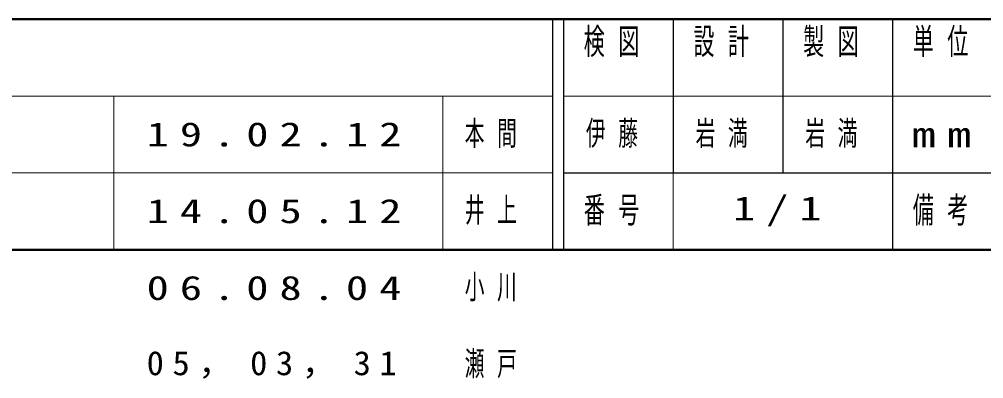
# Model space of a CAD drawing. Units: millimetres on the paper, scale 1:20. Extents: x -365 to 12, y -38 to 257.
# Drawn here: x -287.1 to -199.2, y -11.8 to 21 of the extents above; entities that cross this region are included whole.
import ezdxf

# ---------------------------------------------------------------- set-up
doc = ezdxf.new("R2010")
doc.units = ezdxf.units.MM
doc.layers.add('LY_1', color=7, linetype='Continuous', lineweight=13)
doc.layers.add('LY_2', color=7, linetype='Continuous', lineweight=13)
doc.styles.add('ＭＳ ゴシック', font='')
doc.styles.get('ＭＳ ゴシック').set_extended_font_data('MS Gothic')

msp = doc.modelspace()

# ---------------------------------------------------------------- linework, layer by layer
at = {"layer": 'LY_2', "lineweight": 50}
for p, q in [((-365, 21), (0, 21)), ((-365, 0), (0, 0))]:
    msp.add_line(p, q, dxfattribs=at)
at = {"layer": 'LY_2', "color": 211, "lineweight": 25}
for p, q in [((-238.5, 21), (-238.5, 0)), ((-237.5, 21), (-237.5, 0)), ((-227.5, 21), (-227.5, 7)), ((-217.5, 21), (-217.5, 7)), ((-207.5, 21), (-207.5, 0)), ((-237.5, 7), (0, 7))]:
    msp.add_line(p, q, dxfattribs=at)
at = {"layer": 'LY_2'}
for p, q in [((-365, 14), (-238.5, 14)), ((-278.5, 14), (-278.5, 0)), ((-248.5, 14), (-248.5, 0)), ((-237.5, 14), (-182.5, 14)), ((-365, 7), (-238.5, 7)), ((-227.5, 7), (-227.5, 0))]:
    msp.add_line(p, q, dxfattribs=at)

# ---------------------------------------------------------------- texts
at = {"layer": 'LY_1', "char_height": 2.199, "style": 'ＭＳ ゴシック'}
for s, insert, attachment_point in [('\\T1.5;\\W1.35;19.02.12', (-275.5, 10.5), 4), ('\\T1.64;\\W0.6;本間', (-246.5, 10.5), 4), ('\\T1.64;\\W0.6;伊藤', (-232.5, 10.5), 5), ('\\T1.64;\\W0.6;岩満', (-222.5, 10.5), 5), ('\\T1.64;\\W0.6;岩満', (-212.5, 10.5), 5), ('\\T1.5;\\W1.35;14.05.12', (-275.5, 3.5), 4), ('\\T1.64;\\W0.6;井上', (-246.5, 3.5), 4), ('\\T1.5;\\W1.35;1/1', (-217.5, 3.5), 5), ('\\T1.5;\\W1.35;06.08.04', (-275.5, -3.5), 4), ('\\T1.64;\\W0.6;小川', (-246.5, -3.5), 4), ('\\T1.5;\\W1.05;05，03，31', (-275.5, -10.5), 4), ('\\T1.64;\\W0.6;瀬戸', (-246.5, -10.5), 4)]:
    msp.add_mtext(s, dxfattribs=dict(at, insert=insert, attachment_point=attachment_point))
at = {"layer": 'LY_2', "color": 4, "char_height": 2.346, "style": 'ＭＳ ゴシック'}
for s, insert, attachment_point in [('\\T1.64;\\W0.6;検図', (-232.5, 20.167), 2), ('\\T1.64;\\W0.6;設計', (-222.5, 20.167), 2), ('\\T1.64;\\W0.6;製図', (-212.5, 20.167), 2), ('\\T1.64;\\W0.6;単位', (-202.5, 20.167), 2), ('\\T1.5;\\W1.35;mm', (-202.5, 10.5), 5), ('\\T1.64;\\W0.6;番号', (-232.5, 3.5), 5), ('\\T1.64;\\W0.6;備考', (-202.5, 3.5), 5)]:
    msp.add_mtext(s, dxfattribs=dict(at, insert=insert, attachment_point=attachment_point))

doc.saveas('drawing.dxf')
